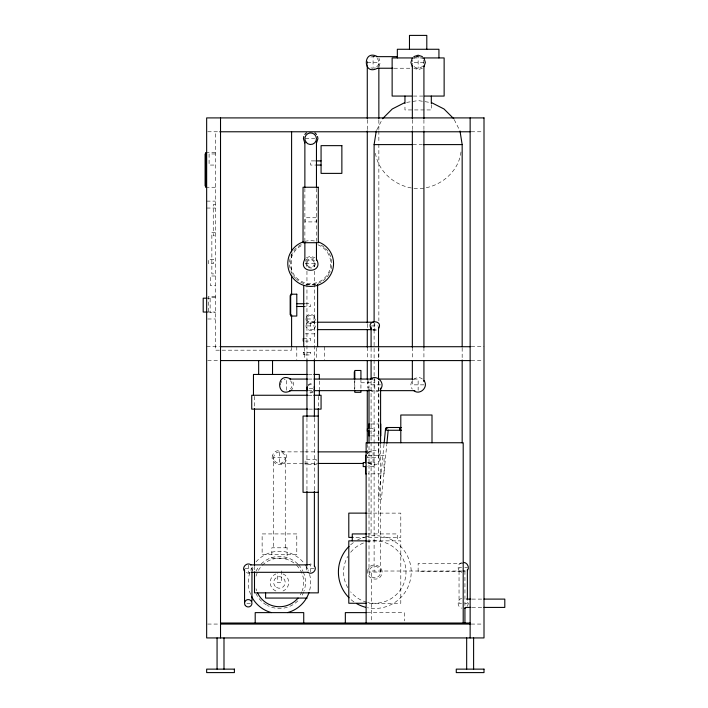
<?xml version="1.0" encoding="UTF-8"?>
<svg xmlns="http://www.w3.org/2000/svg" width="708" height="708" viewBox="0 0 708 708"><rect width="100%" height="100%" fill="white"/><g stroke="black" fill="none" stroke-linecap="round" stroke-linejoin="round"><path stroke-width="0.53" stroke-dasharray="3.54 2.66" d="M384.037 444.146L378.621 499.122L381.382 499.397L386.798 444.412M306.254 567.161L306.254 570.029M461.005 151.928C458.589 172.717 438.633 188.337 418.136 188.629C397.639 188.337 377.683 172.717 375.267 151.928M378.922 66.694L380.302 62.437L378.922 58.189M376.745 130.051L382.037 119.67M252.013 571.321L252.898 568.595L252.676 567.161M368.948 380.603L367.567 384.851L368.603 388.435M467.413 606.322L468.404 603.26L467.413 600.207M290.652 390.71C293.785 388.418 294.519 383.745 292.254 380.603M367.213 453.403C383.966 440.119 383.966 475.201 367.213 461.908M422.393 68.295L418.136 69.676L413.879 68.295M306.414 257.659L310.662 256.278L314.918 257.659M307.936 384.568L310.662 383.683L313.387 384.568M313.387 392.073L310.662 392.958L307.936 392.073M379.054 390.71C375.913 392.984 371.231 392.241 368.948 389.108M307.936 564.842L310.662 563.957L313.387 564.842M461.598 562.612C456.952 563.931 456.952 571.179 461.598 572.498M461.598 598.322C456.952 599.641 456.952 606.889 461.598 608.207M406.622 102.403L418.136 100.58L429.65 102.403M376.231 330.326L373.364 330.326L372.072 329.671M249.694 573.002L248.26 573.232L245.534 572.347M375.267 56.649L373.072 56.649L373.072 68.233A5.788 5.788 0 0 1 370.85 67.791M415.941 56.649L418.136 56.649L418.136 68.233L413.738 68.233M413.755 57.932L422.517 57.932M423.924 62.437L412.348 62.437A5.788 5.788 0 0 1 412.791 60.224M393.949 68.233L412.64 68.233M413.33 96.067L424.862 96.067M207.727 131.776L219.489 131.776M471.201 131.776L481.874 131.776M305.316 138.715L314.759 138.715M412.959 144.6L422.278 144.6M205.621 152.574L215.329 152.574M215.329 153.963L209.09 153.963L209.09 165.061L215.329 165.061M314.821 160.902L310.662 160.902L310.662 165.061L314.821 165.061M205.621 187.248L215.329 187.248M206.656 201.116L215.329 201.116M215.329 204.577L213.25 204.577L213.25 235.782L215.329 235.782M206.656 208.046L215.329 208.046M215.329 232.312L211.86 232.312L211.86 273.916L215.329 273.916M305.316 263.518L316.458 263.518M215.329 275.996L210.471 275.996L210.471 285.705L215.329 285.705M305.865 284.315L315.467 284.315M215.329 296.448L208.391 296.448L208.391 312.051M215.329 297.493L210.126 297.493L210.126 312.741L215.329 312.741M208.143 298.183L210.126 298.183M305.334 303.732L310.662 303.732L310.662 306.502L305.334 306.502M206.656 312.051L215.329 312.051M207.745 318.989L215.329 318.989M306.953 318.989L314.379 318.989A3.708 3.708 0 0 0 308.812 315.777A3.708 3.708 0 0 0 308.812 322.202A3.708 3.708 0 0 0 314.379 318.989M316.193 322.211L310.662 322.211L310.662 329.627L316.193 329.627M306.953 325.919L314.379 325.919M371.373 325.919L378.231 325.919M372.585 329.627L374.798 329.627L374.798 323.299M305.183 333.849L316.149 333.849M303.245 338.486L310.662 338.486L310.662 341.088L305.369 341.088M206.656 346.716L219.462 346.716M471.201 346.716L484.006 346.716M303.245 352.726L304.36 352.726L304.36 354.584L303.245 354.584M207.727 360.584L219.462 360.584M471.201 360.584L481.874 360.584M308.352 374.452L312.741 374.452M308.352 379.063L312.918 379.063M413.746 379.063L418.136 379.063L418.136 390.205M360.93 382.771L374.798 382.771M380.594 384.851L369.01 384.851L369.01 388.161M423.924 384.851L412.348 384.851L412.348 380.435M309.246 388.32L313.29 388.32M308.352 390.648L312.918 390.648M369.833 390.648L379.709 390.648M308.352 395.259L313.113 395.259M308.856 409.127L313.113 409.127M370.603 423.986L379.001 423.986M369.505 428.623L374.798 428.623L374.798 431.225L369.505 431.225M370.603 435.863L379.001 435.863M303.688 451.872L279.465 451.872L279.465 463.448L303.688 463.448M304.794 451.872L316.901 451.872M367.558 451.872L373.072 451.872L373.072 463.448L367.558 463.448M368.249 455.324L384.063 455.324L384.063 473.856L368.249 473.856M367.434 462.563L374.798 462.563L374.798 466.616L367.434 466.616M304.794 463.448L316.901 463.448M367.213 513.123L400.799 513.123L400.799 537.399L354.212 537.399M367.656 533.929L397.338 533.929L397.338 540.859M367.213 540.859L400.799 540.859L400.799 603.26L367.213 603.26M463.2 563.4L418.136 563.4L418.136 571.719L463.2 571.719M308.476 564.887L310.662 564.887L310.662 572.02M461.616 567.559L459.041 567.559L459.041 603.26L461.616 603.26M464.793 567.559L467.369 567.559M244.835 568.595L251.968 568.595L251.968 570.763M314.095 568.595L306.953 568.595L306.953 566.382M462.413 571.02L371.337 571.02L371.337 620.854M250.455 572.303L248.26 572.303L248.26 565.17M471.962 599.101L481.812 599.101M246.844 603.26L250.889 603.26M464.793 603.26L467.369 603.26L467.369 600.021M471.962 607.42L481.812 607.42M367.16 612.624L404.268 612.624L404.268 620.943M207.727 624.067L219.462 624.067M471.201 624.067L481.874 624.067M422.393 379.001C416.171 374.089 407.374 382.886 412.277 389.108M454.235 119.67L459.527 130.051M464.935 571.02L464.935 605.694M462.165 347.867L462.165 358.921M431.314 104.607L431.314 109.935L404.958 109.935L404.958 104.607M423.924 119.856L423.924 129.794M423.924 347.309L423.924 359.46M412.348 119.856L412.348 129.794M412.348 347.309L412.348 359.46M380.594 444.323L380.594 572.064A5.788 5.788 0 0 1 371.904 577.073A5.788 5.788 0 0 1 371.904 567.046A5.788 5.788 0 0 1 380.594 572.064L369.01 572.064L369.01 444.323M378.86 66.853L378.86 62.437L367.275 62.437L367.275 64.649M378.86 119.847L378.86 129.785M378.86 130.883L378.86 143.034M378.86 144.131L378.86 320.768M378.86 347.265L378.86 359.407M378.86 381.488L378.86 441.102M378.86 442.199L378.86 457.66L367.275 457.66L367.275 444.412M378.514 347.929L378.514 358.938M378.514 380.948L378.514 441.482M378.514 442.58L378.514 533.929M374.798 379.063L374.798 390.648M374.107 323.565L374.107 358.921M374.107 360.027L374.107 376.594M374.107 377.7L374.107 571.02M371.089 347.929L371.089 358.938M371.089 380.948L371.089 441.482M371.089 442.58L371.089 533.929M367.275 119.847L367.275 129.785M367.275 324.078L367.275 328.494M367.275 347.265L367.275 359.407M367.275 380.382L367.275 388.108M360.93 378.559L360.93 389.108M354.814 378.922L354.814 389.648M354.301 381.391L354.301 389.648M324.529 346.716L324.529 359.522M319.335 381.019L319.335 389.781M318.29 396.356L318.29 408.498M316.6 347.716L316.6 359.584M316.458 188.417L316.458 241.428M314.379 263.518A3.708 3.708 0 0 1 308.812 266.73A3.708 3.708 0 0 1 308.812 260.305A3.708 3.708 0 0 1 314.379 263.518L314.379 266.801M314.379 271.182L314.379 358.602M314.379 418.163L314.379 490.06M306.953 263.518L306.953 266.801M306.953 271.182L306.953 358.602M306.953 418.163L306.953 490.06M304.874 188.417L304.874 241.428M304.732 347.716L304.732 359.584M296.794 346.716L296.794 359.522M291.599 254.216L291.599 272.969M291.599 347.982L291.599 350.186L215.329 350.186L215.329 131.776M286.395 390.205L286.395 379.063A5.788 5.788 0 0 0 284.182 379.506M285.253 547.797L285.253 457.66A5.788 5.788 0 0 0 276.571 452.642A5.788 5.788 0 0 0 276.571 462.669A5.788 5.788 0 0 0 285.253 457.66L273.677 457.66L273.677 547.797M281.492 570.887L281.492 582.463L277.439 582.463L277.439 572.993M254.499 396.356L254.499 408.498M254.499 566.365L254.499 570.781M305.316 261.296A5.788 5.788 0 0 1 314.759 259.42M313.29 390.949A3.708 3.708 0 0 1 308.042 390.949M308.042 385.701A3.708 3.708 0 0 1 313.29 385.701M376.222 329.344A3.708 3.708 0 0 1 373.381 329.344M290.492 380.762A5.788 5.788 0 0 1 290.492 388.949M280.607 384.851A5.788 5.788 0 0 1 280.802 383.355M281.049 382.639A5.788 5.788 0 0 1 281.811 381.329M423.481 60.224A5.788 5.788 0 0 1 420.694 67.632A5.788 5.788 0 0 1 413.118 65.331M412.791 64.658A5.788 5.788 0 0 1 412.392 63.189M414.038 58.348A5.788 5.788 0 0 1 415.242 57.428M415.923 57.091A5.788 5.788 0 0 1 422.234 58.348M377.16 58.348A5.788 5.788 0 0 1 375.957 67.455M375.284 67.791A5.788 5.788 0 0 1 373.815 68.18M367.718 64.658A5.788 5.788 0 0 1 367.718 60.224M370.85 57.091A5.788 5.788 0 0 1 375.284 57.091M283.005 573.905A9.266 9.266 0 0 1 283.005 591.021M275.916 591.021A9.266 9.266 0 0 1 275.916 573.905M325.618 248.561A21.151 21.151 0 0 1 329.503 273.12M328.981 274.093A21.151 21.151 0 0 1 327.096 276.828M325.618 278.474A21.151 21.151 0 0 1 322.175 281.253M321.237 281.828A21.151 21.151 0 0 1 318.237 283.262M316.14 283.943A21.151 21.151 0 0 1 296.51 279.226M295.714 278.474A21.151 21.151 0 0 1 292.926 275.031M292.351 274.093A21.151 21.151 0 0 1 302.059 244.198M321.237 245.198A21.151 21.151 0 0 1 324.822 247.809M304.741 241.419A22.877 22.877 0 0 1 316.591 241.419M317.865 244.747A20.107 20.107 0 0 1 326.724 275.616A20.107 20.107 0 0 1 294.608 275.616A20.107 20.107 0 0 1 303.458 244.747M366.726 541.921A31.205 31.205 0 0 1 405.994 571.56A31.205 31.205 0 0 1 367.709 602.446M366.726 602.198A31.205 31.205 0 0 1 350.681 591.861M347.778 587.667A31.205 31.205 0 0 1 347.778 556.461M350.681 552.267A31.205 31.205 0 0 1 364.779 542.514M365.381 536.903A36.4 36.4 0 0 1 411.189 571.011A36.4 36.4 0 0 1 367.425 607.712M353.929 601.889A36.4 36.4 0 0 1 350.593 599.251M350.593 544.877A36.4 36.4 0 0 1 353.929 542.24M357.513 540.027A36.4 36.4 0 0 1 364.372 537.186M296.625 565.303A24.267 24.267 0 0 1 302.272 590.755M301.882 591.746A24.267 24.267 0 0 1 299.342 596.375M256.659 590.755A24.267 24.267 0 0 1 256.022 588.746M256.022 576.179A24.267 24.267 0 0 1 261.579 566.064M262.305 565.303A24.267 24.267 0 0 1 295.068 563.878M309.6 574.392A31.205 31.205 0 0 1 309.6 590.543M250.641 594.401A31.205 31.205 0 0 1 252.446 566.86M256.013 561.886A31.205 31.205 0 0 1 304.219 563.471M304.829 564.294A31.205 31.205 0 0 1 308.29 570.524M303.298 572.064A26.001 26.001 0 0 1 304.006 591.047M303.67 591.959A26.001 26.001 0 0 1 301.98 595.463M297.847 600.844A26.001 26.001 0 0 1 267.305 605.446M266.465 604.977A26.001 26.001 0 0 1 256.039 593.746M256.039 571.179A26.001 26.001 0 0 1 259.137 566.25M261.075 564.081A26.001 26.001 0 0 1 297.847 564.081M298.519 564.772A26.001 26.001 0 0 1 302.882 571.179M272.58 455.421C269.421 464.147 283.775 468.811 286.351 459.89C289.51 451.164 275.155 446.5 272.58 455.421M306.254 262.084C304.228 267.677 313.423 270.668 315.078 264.951C317.104 259.358 307.9 256.367 306.254 262.084M306.254 317.556C304.228 323.149 313.423 326.131 315.078 320.414C317.104 314.821 307.9 311.839 306.254 317.556M306.254 324.485C304.228 330.078 313.423 333.07 315.078 327.353C317.104 321.759 307.9 318.768 306.254 324.485M367.921 569.825C364.753 578.551 379.107 583.215 381.683 574.303C384.842 565.568 370.488 560.904 367.921 569.825M316.211 217.754L305.121 217.754L305.121 221.914L316.211 221.914L316.211 217.754M213.595 259.358L208.391 259.358L208.391 263.518L213.595 263.518L213.595 259.358M310.662 352.354L303.245 352.354L303.245 354.956L310.662 354.956L310.662 352.354M316.211 459.74L305.121 459.74L305.121 464.59L316.211 464.59L316.211 459.74M296.794 533.929L262.128 533.929L262.128 554.727L296.794 554.727L296.794 533.929M287.094 547.797L271.837 547.797L271.837 558.196L287.094 558.196L287.094 547.797M276.571 587.481A5.788 5.788 0 0 0 285.253 582.463A5.788 5.788 0 0 0 276.571 577.445A5.788 5.788 0 0 0 276.571 587.481"/><path stroke-width="1.06" d="M384.143 443.04L385.55 428.747L386.409 428.827M386.904 443.314L388.205 430.119M303.785 136.476L303.431 138.715L304.812 142.963M374.107 321.361L374.107 144.6L376.267 130.998M316.52 142.963L317.901 138.715L317.547 136.476M304.812 259.261C296.864 273.925 324.459 273.925 316.52 259.261M412.277 58.189L410.897 62.437L412.277 66.694M423.995 66.694L425.375 62.437L423.995 58.189M378.55 328.645C383.798 319.547 365.806 319.547 371.054 328.645M380.656 389.108C385.568 382.886 376.762 374.089 370.549 379.001M386.426 428.721L386.931 428.349M467.413 570.613C469.9 567.382 467.28 562.24 463.2 562.356M304.812 134.458L306.414 132.856M382.515 118.723L392.259 108.988L404.534 102.731M377.32 68.295C362.655 76.243 362.655 48.64 377.32 56.587M413.879 56.587L418.136 55.206L422.393 56.587M290.652 390.71C275.987 398.657 275.987 371.054 290.652 379.001M464.811 608.207L466.262 607.473M376.364 56.649L397.25 56.649M413.33 57.932L392.135 57.932L392.135 96.067L411.552 96.067M422.517 57.932L444.137 57.932L444.137 96.067L424.72 96.067M377.461 68.233L392.851 68.233M219.746 131.776L470.139 131.776M374.107 144.6L411.923 144.6M423.313 144.6L462.165 144.6L462.165 346.77M315.865 160.902L321.069 160.902M315.865 165.061L321.069 165.061M207.152 298.183L203.196 298.183L203.196 312.051L207.152 312.051M296.794 303.732L304.263 303.732M296.794 306.502L304.263 306.502M317.299 322.211L373.691 322.211M317.299 329.627L371.488 329.627M220.524 346.716L470.139 346.716M220.524 360.584L470.139 360.584M307.254 374.452L253.464 374.452L253.464 395.259M313.839 374.452L319.335 374.452L319.335 378.833M289.714 379.063L307.396 379.063M314.025 379.063L372.594 379.063M378.612 379.063L412.649 379.063M289.714 390.648L307.396 390.648M314.025 390.648L369.275 390.648M380.807 390.648L414.844 390.648M307.838 395.259L251.729 395.259L251.729 409.127L307.838 409.127M313.839 395.259L321.069 395.259L321.069 409.127L314.219 409.127M318.29 416.056L303.042 416.056L303.042 492.325L318.29 492.325M369.319 423.986L368.868 423.986L368.868 428.305M386.931 427.499L400.799 427.499M400.799 430.269L386.931 430.269A1.389 1.336 -90 0 1 385.701 428.349A1.389 1.336 -90 0 1 387.878 427.906M367.381 430.853L368.496 430.853M369.319 435.863L368.868 435.863L368.868 430.464M318.007 451.872L366.461 451.872M366.24 455.324L365.54 455.324L365.54 462.952M365.328 462.563L363.222 462.563L363.222 466.616L365.328 466.616M318.007 463.448L363.16 463.448M366.24 473.856L365.54 473.856L365.54 466.227M366.133 513.123L348.796 513.123L348.796 537.399L353.133 537.399M366.558 533.929L352.265 533.929L352.265 540.859M366.558 540.859L348.796 540.859L348.796 603.26L366.133 603.26M250.455 564.887L307.378 564.887M463.342 571.02L464.935 571.02M251.544 572.303L308.476 572.303M307.201 598.065L265.597 598.065L265.597 592.861M466.492 599.101L470.864 599.101M484.006 599.101L504.804 599.101L504.804 607.42L484.006 607.42M465.395 607.42L470.864 607.42M366.071 612.624L345.336 612.624L345.336 623.022M220.524 623.022L470.139 623.022M220.524 624.067L470.139 624.067M431.738 102.731L444.013 108.988L453.757 118.723M413.879 390.71C420.101 395.622 428.898 386.816 423.995 380.603M307.936 572.347C311.927 575.489 317.565 569.851 314.414 565.869M250.986 564.842C247.004 561.701 241.366 567.338 244.508 571.321M314.918 132.856L316.52 134.458M460.005 130.998L462.165 144.6M473.608 637.935L473.608 669.131M470.139 117.909L470.139 637.935M467.369 569.719L467.369 598.933M466.669 637.935L466.669 669.131M464.935 607.853L464.935 623.022M463.2 623.022L463.2 442.748L366.133 442.748L366.133 623.022M462.165 360.027L462.165 442.872M438.933 57.932L438.933 49.268L397.338 49.268L397.338 57.932M432.004 442.748L432.004 415.012L400.799 415.012L400.799 442.748M431.314 96.067L431.314 103.536M426.8 49.268L426.8 35.4L409.472 35.4L409.472 49.268M423.924 65.755L423.924 118.749M423.924 130.9L423.924 347.309M423.924 360.567L423.924 381.541M412.348 65.755L412.348 118.749M412.348 130.9L412.348 347.309M412.348 360.567L412.348 379.338M404.958 96.067L404.958 103.536M380.736 423.986L380.736 435.863M380.594 388.161L380.594 443.217M378.86 67.959L378.86 118.74M378.514 327.016L378.514 346.832M378.514 360.036L378.514 378.745M371.089 327.016L371.089 346.832M371.089 360.036L371.089 378.745M369.01 389.258L369.01 443.217M367.381 428.623L367.381 431.225M367.275 65.755L367.275 118.74M367.275 130.883L367.275 322.972M367.275 329.601L367.275 347.265M367.275 360.514L367.275 379.276M367.275 390.32L367.275 443.305M360.93 378.559L360.93 370.47L354.814 370.47L354.814 378.922M360.93 390.843L360.93 392.312L354.814 392.312L354.814 390.595M354.301 371.85L354.301 378.922M319.335 390.878L319.335 395.259M318.29 408.498L318.29 592.861L254.499 592.861L254.499 571.887M317.6 284.315L317.6 346.716M316.458 142.025L316.458 187.31M316.458 242.534L316.458 260.199M314.379 359.531L314.379 417.056M314.379 491.166L314.379 566.382M306.953 359.531L306.953 417.056M306.953 491.166L306.953 565.276M304.874 143.131L304.874 187.31M304.874 242.534L304.874 259.101M303.732 285.413L303.732 346.716M303.732 623.022L303.732 612.624L255.199 612.624L255.199 623.022M303.245 338.486L303.245 341.088M291.599 131.776L291.599 252.013M291.599 275.173L291.599 295.032M291.599 314.892L291.599 346.876M290.165 295.581L290.165 314.653M272.527 360.584L272.527 374.452M258.659 360.584L258.659 374.452M254.499 408.498L254.499 565.267M251.968 571.843L251.968 601.101M244.552 569.683L244.552 602.181M223.993 637.935L223.993 669.131M220.524 117.909L220.524 637.935M217.064 637.935L217.064 669.131M205.621 152.574L205.621 187.248M205.099 153.963L205.099 185.859M314.095 386.904A3.708 3.708 0 0 1 314.095 389.745M307.237 389.745A3.708 3.708 0 0 1 307.237 386.904M401.312 430.163A1.389 1.336 -90 0 1 399.471 428.88A1.389 1.336 -90 0 1 401.312 427.605M318.485 242.012A22.877 22.877 0 0 1 328.822 277.447A22.877 22.877 0 0 1 291.917 276.642A22.877 22.877 0 0 1 303.794 241.694M365.381 607.225A36.4 36.4 0 0 1 356.602 603.588M349.062 597.8A36.4 36.4 0 0 1 349.062 546.319M298.05 598.065A24.267 24.267 0 0 1 257.473 592.72M309.015 592.481A31.205 31.205 0 0 1 306.98 597.18M306.484 598.065A31.205 31.205 0 0 1 287.536 612.597M271.385 612.597A31.205 31.205 0 0 1 251.482 596.269M484.006 117.909L206.656 117.909L206.656 637.935L484.006 637.935L484.006 117.909M341.867 145.644L321.069 145.644L321.069 173.38L341.867 173.38L341.867 145.644M318.29 187.248L303.042 187.248L303.042 242.711L318.29 242.711L318.29 187.248M296.794 294.201L290.678 294.201L290.678 316.042L296.794 316.042L296.794 294.201M234.392 669.131L206.656 669.131L206.656 672.6L234.392 672.6L234.392 669.131M484.006 669.131L456.271 669.131L456.271 672.6L484.006 672.6L484.006 669.131M306.068 142.237A5.788 5.788 0 0 0 316.016 140.927A5.788 5.788 0 0 0 309.909 132.971A5.788 5.788 0 0 0 306.068 142.237M245.322 605.526A3.708 3.708 0 0 0 251.685 604.685A3.708 3.708 0 0 0 247.782 599.587A3.708 3.708 0 0 0 245.322 605.526"/></g></svg>
